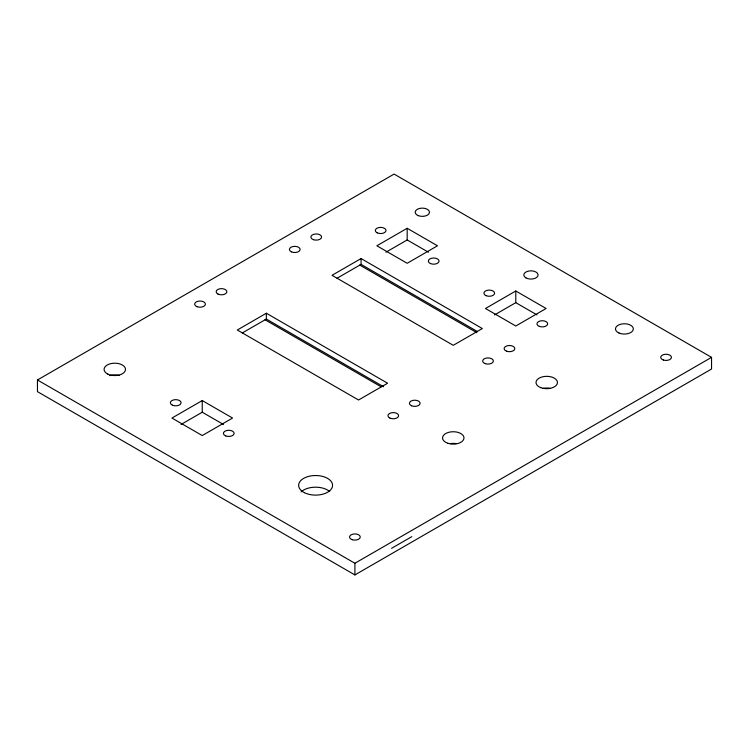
<?xml version="1.0" encoding="UTF-8"?>
<svg xmlns="http://www.w3.org/2000/svg" width="749" height="749" viewBox="0 0 749 749"><rect width="100%" height="100%" fill="white"/><g stroke="black" fill="none" stroke-linecap="round" stroke-linejoin="round"><path stroke-width="1.12" d="M37.45 379.977L394.096 174.077L711.55 357.357L711.55 369.023L354.904 574.923L37.45 391.643L37.45 379.977L354.904 563.257L711.55 357.357M407.175 228.286L376.859 245.784L407.175 263.283L437.482 245.784L407.175 228.286L407.175 239.952L428.391 252.198M266.354 313.232L237.302 330.009L358.546 400.003L387.598 383.235L266.354 313.232L266.354 319.065L383.554 386.737M361.074 258.545L332.022 275.314L453.276 345.317L482.319 328.549L361.074 258.545L361.074 264.378L477.272 331.461M242.311 332.949L266.354 319.065M337.031 278.263L361.074 264.378M385.95 252.198L407.175 239.952M202.249 400.556L171.942 418.054L202.249 435.553L232.565 418.054L202.249 400.556L202.249 412.222L223.474 424.468M181.033 424.468L202.249 412.222M515.789 290.996L485.483 308.494L515.789 325.993L546.105 308.494L515.789 290.996L515.789 302.662L494.574 314.908M391.587 548.324L411.8 536.659M515.789 302.662L537.005 314.908M359.689 265.043L476.888 332.706M264.968 319.729L381.157 386.812M354.904 563.257L354.904 574.923M542.847 388.413A10.72 6.189 0 0 1 550.178 388.319M450.495 443.614A10.72 6.189 0 0 1 456.047 443.614M301.098 491.906A16.965 9.793 0 0 1 329.719 491.55M109.635 375.623A10.72 6.189 0 0 1 119.531 375.502M447.911 443.286A10.72 6.189 0 0 0 463.987 437.922A10.72 6.189 0 0 0 447.911 432.566A10.72 6.189 0 0 0 447.911 443.286M304.422 492.683A16.965 9.793 0 0 0 332.247 487.234A16.965 9.793 0 0 0 310.152 476.046A16.965 9.793 0 0 0 304.422 492.683M390.014 418.139A5.355 3.09 0 0 0 398.59 416.088A5.355 3.09 0 0 0 391.231 412.83A5.355 3.09 0 0 0 390.014 418.139M352.227 539.692A5.355 3.09 0 0 0 360.26 537.014A5.355 3.09 0 0 0 352.227 534.327A5.355 3.09 0 0 0 352.227 539.692M107.725 374.032A10.72 6.189 0 0 0 125.298 370.586A10.72 6.189 0 0 0 111.348 363.527A10.72 6.189 0 0 0 107.725 374.032M172.467 405.2A5.355 3.09 0 0 0 181.043 403.149A5.355 3.09 0 0 0 173.674 399.882A5.355 3.09 0 0 0 172.467 405.2M225.795 435.937A5.355 3.09 0 0 0 234.119 433.568A5.355 3.09 0 0 0 226.404 430.591A5.355 3.09 0 0 0 225.795 435.937M291.501 251.889A5.355 3.09 0 0 0 300.077 249.838A5.355 3.09 0 0 0 292.719 246.571A5.355 3.09 0 0 0 291.501 251.889M313.559 239.717A5.355 3.09 0 0 0 321.593 237.03A5.355 3.09 0 0 0 313.559 234.353A5.355 3.09 0 0 0 313.559 239.717M197.062 306.697A5.355 3.09 0 0 0 205.385 304.319A5.355 3.09 0 0 0 197.67 301.341A5.355 3.09 0 0 0 197.062 306.697M217.978 294.048A5.355 3.09 0 0 0 226.769 292.325A5.355 3.09 0 0 0 219.794 288.796A5.355 3.09 0 0 0 217.978 294.048M418.363 215.675A7.144 4.129 0 0 0 429.458 212.51A7.144 4.129 0 0 0 419.168 208.54A7.144 4.129 0 0 0 418.363 215.675M377.122 232.799A5.355 3.09 0 0 0 385.904 231.076A5.355 3.09 0 0 0 378.928 227.546A5.355 3.09 0 0 0 377.122 232.799M430.432 263.554A5.355 3.09 0 0 0 439.008 261.504A5.355 3.09 0 0 0 431.649 258.236A5.355 3.09 0 0 0 430.432 263.554M486.288 295.752A5.355 3.09 0 0 0 494.612 293.383A5.355 3.09 0 0 0 486.897 290.406A5.355 3.09 0 0 0 486.288 295.752M539.336 326.377A5.355 3.09 0 0 0 547.659 324.008A5.355 3.09 0 0 0 539.945 321.031A5.355 3.09 0 0 0 539.336 326.377M525.892 277.87A7.144 4.129 0 0 0 537.848 276.016A7.144 4.129 0 0 0 529.094 270.969A7.144 4.129 0 0 0 525.892 277.87M618.974 333.005A8.932 5.159 0 0 0 633.261 329.588A8.932 5.159 0 0 0 620.987 324.148A8.932 5.159 0 0 0 618.974 333.005M663.399 360.035A5.355 3.09 0 0 0 671.441 357.357A5.355 3.09 0 0 0 663.399 354.67A5.355 3.09 0 0 0 663.399 360.035M506.502 351.169A5.355 3.09 0 0 0 514.825 348.8A5.355 3.09 0 0 0 507.101 345.823A5.355 3.09 0 0 0 506.502 351.169M485.324 363.677A5.355 3.09 0 0 0 493.366 360.999A5.355 3.09 0 0 0 485.324 358.322A5.355 3.09 0 0 0 485.324 363.677M540.778 387.654A10.72 6.189 0 0 0 557.425 382.908A10.72 6.189 0 0 0 541.995 376.962A10.72 6.189 0 0 0 540.778 387.654M411.491 405.743A5.355 3.09 0 0 0 420.067 403.692A5.355 3.09 0 0 0 412.699 400.434A5.355 3.09 0 0 0 411.491 405.743"/></g></svg>
